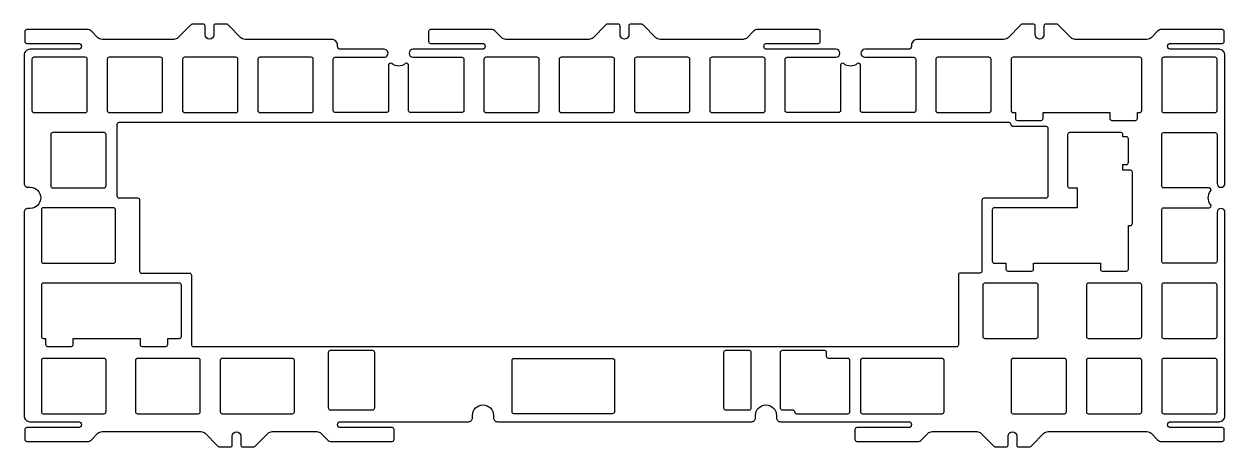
# Model space of a CAD drawing. Header units: millimetres. Extents: x 353 to 657, y 5 to 112.
import ezdxf

# ---------------------------------------------------------------- set-up
doc = ezdxf.new("R2010")
doc.units = ezdxf.units.MM

msp = doc.modelspace()

# ---------------------------------------------------------------- linework, layer by layer
at = {"color": 0}
msp.add_lwpolyline([(443.96, 104.01, 1.000042), (443.96, 106.01), (432.93, 106.01, -0.414214), (432.18, 106.76), (432.18, 107.01, 0.414214), (430.68, 108.51), (408.81, 108.51, -0.198912), (407.75, 108.95), (404.58, 112.12, 0.198912), (403.87, 112.41), (401.39, 112.41, 0.414214), (400.89, 111.91), (400.89, 109.71, -1), (398.69, 109.71), (398.69, 111.91, 0.414214), (398.19, 112.41), (395.7, 112.41, 0.198912), (395, 112.12), (391.83, 108.95, -0.198912), (390.77, 108.51), (372.64, 108.51, -0.198912), (371.58, 108.95), (369.96, 110.57, 0.198912), (368.9, 111.01), (353.6, 111.01, 0.414214), (353.1, 110.51), (353.1, 108.01, 0.414214), (353.6, 107.51), (366.65, 107.51, -1), (366.65, 106.01), (354.4, 106.01, 0.414214), (352.9, 104.51), (352.9, 72.1, 0.414214), (353.9, 71.1), (354.47, 71.1, -1), (354.47, 65.77), (353.9, 65.77, 0.414214), (352.9, 64.77), (352.9, 13.31, 0.414214), (354.4, 11.81), (366.65, 11.81, -1), (366.65, 10.31), (353.6, 10.31, 0.414214), (353.1, 9.81), (353.1, 7.31, 0.414214), (353.6, 6.81), (368.9, 6.81, 0.198912), (369.96, 7.25), (371.58, 8.87, -0.198912), (372.64, 9.31), (397.64, 9.31, -0.198912), (398.7, 8.87), (401.87, 5.7, 0.198912), (402.57, 5.41), (405.06, 5.41, 0.414214), (405.56, 5.91), (405.56, 8.11, -1), (407.76, 8.11), (407.76, 5.91, 0.414214), (408.26, 5.41), (410.75, 5.41, 0.198912), (411.45, 5.7), (414.62, 8.87, -0.198912), (415.68, 9.31), (426.94, 9.31, -0.198912), (428, 8.87), (429.62, 7.25, 0.198912), (430.68, 6.81), (445.98, 6.81, 0.414214), (446.48, 7.31), (446.48, 9.81, 0.414214), (445.98, 10.31), (432.93, 10.31, -1), (432.93, 11.81), (465.32, 11.81, 0.414214), (466.32, 12.81), (466.32, 13.39, -1), (471.65, 13.39), (471.65, 12.81, 0.414214), (472.65, 11.81), (536.9, 11.81, 0.414214), (537.9, 12.81), (537.9, 13.39, -1), (543.22, 13.39), (543.22, 12.81, 0.414214), (544.22, 11.81), (576.61, 11.81, -1), (576.61, 10.31), (563.56, 10.31, 0.414214), (563.06, 9.81), (563.06, 7.31, 0.414214), (563.56, 6.81), (578.86, 6.81, 0.198912), (579.92, 7.25), (581.55, 8.87, -0.198912), (582.61, 9.31), (593.86, 9.31, -0.198912), (594.92, 8.87), (598.09, 5.7, 0.198912), (598.8, 5.41), (601.28, 5.41, 0.414214), (601.78, 5.91), (601.78, 8.11, -1), (603.98, 8.11), (603.98, 5.91, 0.414214), (604.48, 5.41), (606.97, 5.41, 0.198912), (607.68, 5.7), (610.84, 8.87, -0.198912), (611.9, 9.31), (636.9, 9.31, -0.198912), (637.96, 8.87), (639.59, 7.25, 0.198912), (640.65, 6.81), (655.95, 6.81, 0.414214), (656.45, 7.31), (656.45, 9.81, 0.414214), (655.95, 10.31), (642.9, 10.31, -1), (642.9, 11.81), (655.15, 11.81, 0.414214), (656.65, 13.31), (656.65, 64.77, 1), (654.65, 64.77), (654.65, 52.41, -0.414214), (654.15, 51.91), (641.15, 51.91, -0.414214), (640.65, 52.41), (640.65, 65.41, -0.414214), (641.15, 65.91), (652.64, 65.91, 0.635916), (653.02, 66.73, -0.362112), (653.02, 70.14, 0.635916), (652.64, 70.96), (641.15, 70.96, -0.414214), (640.65, 71.46), (640.65, 84.46, -0.414214), (641.15, 84.96), (654.15, 84.96, -0.414214), (654.65, 84.46), (654.65, 72.1, 1), (656.65, 72.1), (656.65, 104.51, 0.414214), (655.15, 106.01), (642.9, 106.01, -1), (642.9, 107.51), (655.95, 107.51, 0.414214), (656.45, 108.01), (656.45, 110.51, 0.414214), (655.95, 111.01), (640.65, 111.01, 0.198912), (639.59, 110.57), (637.96, 108.95, -0.198912), (636.9, 108.51), (618.78, 108.51, -0.198912), (617.71, 108.95), (614.55, 112.12, 0.198912), (613.84, 112.41), (611.35, 112.41, 0.414214), (610.85, 111.91), (610.85, 109.71, -1.000795), (608.65, 109.71), (608.65, 111.91, 0.414214), (608.15, 112.41), (605.67, 112.41, 0.198912), (604.96, 112.12), (601.8, 108.95, -0.198912), (600.73, 108.51), (578.86, 108.51, 0.414214), (577.36, 107.01), (577.36, 106.76, -0.414214), (576.61, 106.01), (565.58, 106.01, 1), (565.58, 104.01), (577.95, 104.01, -0.414214), (578.45, 103.51), (578.45, 90.51, -0.414214), (577.95, 90.01), (564.95, 90.01, -0.414214), (564.45, 90.51), (564.45, 102, 0.635916), (563.63, 102.39, -0.362112), (560.22, 102.39, 0.635916), (559.4, 102), (559.4, 90.51, -0.414214), (558.9, 90.01), (545.9, 90.01, -0.414214), (545.4, 90.51), (545.4, 103.51, -0.414214), (545.9, 104.01), (558.26, 104.01, 1), (558.26, 106.01), (540.75, 106.01, -1), (540.75, 107.51), (553.8, 107.51, 0.414214), (554.3, 108.01), (554.3, 110.51, 0.414214), (553.8, 111.01), (538.5, 111.01, 0.198912), (537.44, 110.57), (535.82, 108.95, -0.198912), (534.76, 108.51), (513.79, 108.51, -0.198912), (512.73, 108.95), (509.56, 112.12, 0.198912), (508.86, 112.41), (506.37, 112.41, 0.414214), (505.87, 111.91), (505.87, 109.71, -1.000795), (503.67, 109.71), (503.67, 111.91, 0.414214), (503.17, 112.41), (500.69, 112.41, 0.198912), (499.98, 112.12), (496.81, 108.95, -0.198912), (495.75, 108.51), (474.78, 108.51, -0.198912), (473.72, 108.95), (472.1, 110.57, 0.198912), (471.04, 111.01), (455.74, 111.01, 0.414214), (455.24, 110.51), (455.24, 108.01, 0.414214), (455.74, 107.51), (468.79, 107.51, -1), (468.79, 106.01), (451.28, 106.01, 1), (451.28, 104.01), (463.65, 104.01, -0.414214), (464.15, 103.51), (464.15, 90.51, -0.414214), (463.65, 90.01), (450.65, 90.01, -0.414214), (450.15, 90.51), (450.15, 102, 0.635916), (449.33, 102.39, -0.362112), (445.92, 102.39, 0.635916), (445.1, 102), (445.1, 90.51, -0.414214), (444.6, 90.01), (431.6, 90.01, -0.414214), (431.1, 90.51), (431.1, 103.51, -0.414214), (431.6, 104.01), (443.96, 104.01)], format="xyb", dxfattribs=at)
for points in [[(368.4, 90.01, 0.414214), (368.9, 90.51), (368.9, 103.51, 0.414214), (368.4, 104.01), (355.4, 104.01, 0.414214), (354.9, 103.51), (354.9, 90.51, 0.414214), (355.4, 90.01)], [(387.45, 90.01, 0.414214), (387.95, 90.51), (387.95, 103.51, 0.414214), (387.45, 104.01), (374.45, 104.01, 0.414214), (373.95, 103.51), (373.95, 90.51, 0.414214), (374.45, 90.01)], [(406.5, 90.01, 0.414214), (407, 90.51), (407, 103.51, 0.414214), (406.5, 104.01), (393.5, 104.01, 0.414214), (393, 103.51), (393, 90.51, 0.414214), (393.5, 90.01)], [(425.55, 90.01, 0.414214), (426.05, 90.51), (426.05, 103.51, 0.414214), (425.55, 104.01), (412.55, 104.01, 0.414214), (412.05, 103.51), (412.05, 90.51, 0.414214), (412.55, 90.01)], [(483.2, 90.51), (483.2, 103.51, 0.414214), (482.7, 104.01), (469.7, 104.01, 0.414214), (469.2, 103.51), (469.2, 90.51, 0.414214), (469.7, 90.01), (482.7, 90.01, 0.414214)], [(488.25, 103.51), (488.25, 90.51, 0.414214), (488.75, 90.01), (501.75, 90.01, 0.414214), (502.25, 90.51), (502.25, 103.51, 0.414214), (501.75, 104.01), (488.75, 104.01, 0.414214)], [(507.3, 90.51, 0.414214), (507.8, 90.01), (520.8, 90.01, 0.414214), (521.3, 90.51), (521.3, 103.51, 0.414214), (520.8, 104.01), (507.8, 104.01, 0.414214), (507.3, 103.51)], [(540.35, 90.51), (540.35, 103.51, 0.414214), (539.85, 104.01), (526.85, 104.01, 0.414214), (526.35, 103.51), (526.35, 90.51, 0.414214), (526.85, 90.01), (539.85, 90.01, 0.414214)], [(597, 90.01, 0.414214), (597.5, 90.51), (597.5, 103.51, 0.414214), (597, 104.01), (584, 104.01, 0.414214), (583.5, 103.51), (583.5, 90.51, 0.414214), (584, 90.01)], [(654.15, 90.01, 0.414214), (654.65, 90.51), (654.65, 103.51, 0.414214), (654.15, 104.01), (641.15, 104.01, 0.414214), (640.65, 103.51), (640.65, 90.51, 0.414214), (641.15, 90.01)], [(373.16, 70.96, 0.414214), (373.66, 71.46), (373.66, 84.46, 0.414214), (373.16, 84.96), (360.16, 84.96, 0.414214), (359.66, 84.46), (359.66, 71.46, 0.414214), (360.16, 70.96)], [(616.83, 84.46), (616.83, 71.46, 0.414214), (617.33, 70.96), (619.22, 70.96), (619.22, 65.91), (598.28, 65.91, 0.414214), (597.78, 65.41), (597.78, 52.41, 0.414214), (598.28, 51.91), (601.25, 51.91), (601.25, 50.41, 0.414214), (601.75, 49.91), (607.75, 49.91, 0.414214), (608.25, 50.41), (608.25, 51.91), (625.13, 51.91), (625.13, 50.41, 0.414214), (625.63, 49.91), (631.72, 49.91, 0.414214), (632.22, 50.41), (632.22, 61.43), (632.72, 61.43, 0.414214), (633.22, 61.93), (633.22, 74.93, 0.414214), (632.72, 75.43), (630.83, 75.43), (630.83, 76.87), (631.72, 76.87, 0.414214), (632.22, 77.37), (632.22, 83.37, 0.414214), (631.72, 83.87), (630.83, 83.87), (630.83, 84.46, 0.414214), (630.33, 84.96), (617.33, 84.96, 0.414214)], [(608.9, 32.86, 0.414214), (609.4, 33.36), (609.4, 46.36, 0.414214), (608.9, 46.86), (595.9, 46.86, 0.414214), (595.4, 46.36), (595.4, 33.36, 0.414214), (595.9, 32.86)], [(635.1, 32.86, 0.414214), (635.6, 33.36), (635.6, 46.36, 0.414214), (635.1, 46.86), (622.1, 46.86, 0.414214), (621.6, 46.36), (621.6, 33.36, 0.414214), (622.1, 32.86)], [(654.15, 32.86, 0.414214), (654.65, 33.36), (654.65, 46.36, 0.414214), (654.15, 46.86), (641.15, 46.86, 0.414214), (640.65, 46.36), (640.65, 33.36, 0.414214), (641.15, 32.86)], [(373.66, 14.31), (373.66, 27.31, 0.414214), (373.16, 27.81), (357.78, 27.81, 0.414214), (357.28, 27.31), (357.28, 14.31, 0.414214), (357.78, 13.81), (373.16, 13.81, 0.414214)], [(547.28, 14.81, -0.414214), (547.78, 14.31, 0.414214), (548.28, 13.81), (561.28, 13.81, 0.414214), (561.78, 14.31), (561.78, 27.31, 0.414214), (561.28, 27.81), (556.4, 27.81, -0.414214), (555.9, 28.31), (555.9, 29.31, 0.414214), (555.4, 29.81), (544.63, 29.81, 0.414214), (544.13, 29.31), (544.13, 15.31, 0.414214), (544.63, 14.81)], [(564.95, 27.81, 0.414214), (564.45, 27.31), (564.45, 14.31, 0.414214), (564.95, 13.81), (585.09, 13.81, 0.414214), (585.59, 14.31), (585.59, 27.31, 0.414214), (585.09, 27.81)], [(616.05, 13.81, 0.414214), (616.55, 14.31), (616.55, 27.31, 0.414214), (616.05, 27.81), (603.05, 27.81, 0.414214), (602.55, 27.31), (602.55, 14.31, 0.414214), (603.05, 13.81)], [(635.1, 13.81, 0.414214), (635.6, 14.31), (635.6, 27.31, 0.414214), (635.1, 27.81), (622.1, 27.81, 0.414214), (621.6, 27.31), (621.6, 14.31, 0.414214), (622.1, 13.81)], [(654.15, 13.81, 0.414214), (654.65, 14.31), (654.65, 27.31, 0.414214), (654.15, 27.81), (641.15, 27.81, 0.414214), (640.65, 27.31), (640.65, 14.31, 0.414214), (641.15, 13.81)]]:
    msp.add_lwpolyline(points, format="xyb", close=True, dxfattribs=at)
for points in [[(634.51, 90.01), (635.1, 90.01, 0.414214), (635.6, 90.51), (635.6, 103.51, 0.414214), (635.1, 104.01), (603.05, 104.01, 0.414214), (602.55, 103.51), (602.55, 90.51, 0.414214), (603.05, 90.01), (603.63, 90.01), (603.63, 88.51, 0.414214), (604.13, 88.01), (610.13, 88.01, 0.414214), (610.63, 88.51), (610.63, 90.01), (627.51, 90.01), (627.51, 88.51, 0.414214), (628.01, 88.01), (634.01, 88.01, 0.414214), (634.51, 88.51)], [(376.04, 65.41, 0.414214), (375.54, 65.91), (357.78, 65.91, 0.414214), (357.28, 65.41), (357.28, 52.41, 0.414214), (357.78, 51.91), (375.54, 51.91, 0.414214), (376.04, 52.41)], [(389.24, 31.36), (389.24, 32.86), (392.21, 32.86, 0.414214), (392.71, 33.36), (392.71, 46.36, 0.414214), (392.21, 46.86), (357.78, 46.86, 0.414214), (357.28, 46.36), (357.28, 33.36, 0.414214), (357.78, 32.86), (358.36, 32.86), (358.36, 31.36, 0.414214), (358.86, 30.86), (364.86, 30.86, 0.414214), (365.36, 31.36), (365.36, 32.86), (382.24, 32.86), (382.24, 31.36, 0.414214), (382.74, 30.86), (388.74, 30.86, 0.414214)], [(381.09, 14.31, 0.414214), (381.59, 13.81), (396.97, 13.81, 0.414214), (397.47, 14.31), (397.47, 27.31, 0.414214), (396.97, 27.81), (381.59, 27.81, 0.414214), (381.09, 27.31)], [(402.52, 27.31), (402.52, 14.31, 0.414214), (403.02, 13.81), (420.78, 13.81, 0.414214), (421.28, 14.31), (421.28, 27.31, 0.414214), (420.78, 27.81), (403.02, 27.81, 0.414214)], [(430.34, 14.81), (441.1, 14.81, 0.414214), (441.6, 15.31), (441.6, 29.31, 0.414214), (441.1, 29.81), (430.34, 29.81, 0.414214), (429.84, 29.31), (429.84, 15.31, 0.414214)], [(502.25, 27.31), (502.25, 14.31, -0.414214), (501.75, 13.81), (476.84, 13.81, -0.414214), (476.34, 14.31), (476.34, 27.31, -0.414214), (476.84, 27.81), (501.75, 27.81, -0.414214)], [(536.34, 14.81, 0.414214), (536.84, 15.31), (536.84, 29.31, 0.414214), (536.34, 29.81), (530.34, 29.81, 0.414214), (529.84, 29.31), (529.84, 15.31, 0.414214), (530.34, 14.81)]]:
    msp.add_lwpolyline(points, format="xyb", close=True)
msp.add_lwpolyline([(603.05, 86.48, -0.414214), (602.55, 86.98), (602.55, 86.98, 0.414214), (602.05, 87.48), (376.91, 87.48, 0.414214), (376.41, 86.98), (376.41, 68.93, 0.414214), (376.91, 68.43), (381.64, 68.43, -0.414214), (382.14, 67.93), (382.14, 49.88, 0.414214), (382.64, 49.38), (388.73, 49.38), (394.73, 49.39, -0.414365), (395.23, 48.89), (395.23, 31.33, 0.414214), (395.73, 30.83), (588.81, 30.83, 0.414214), (589.31, 31.33), (589.31, 39.86), (589.31, 48.99, -0.414062), (589.81, 49.49), (594.76, 49.49, 0.414214), (595.26, 49.99), (595.25, 58.91), (595.25, 67.93, -0.414214), (595.75, 68.43), (611.43, 68.43, 0.414214), (611.93, 68.93), (611.93, 85.98, 0.414214), (611.43, 86.48), (603.05, 86.48)], format="xyb")

doc.saveas('drawing.dxf')
